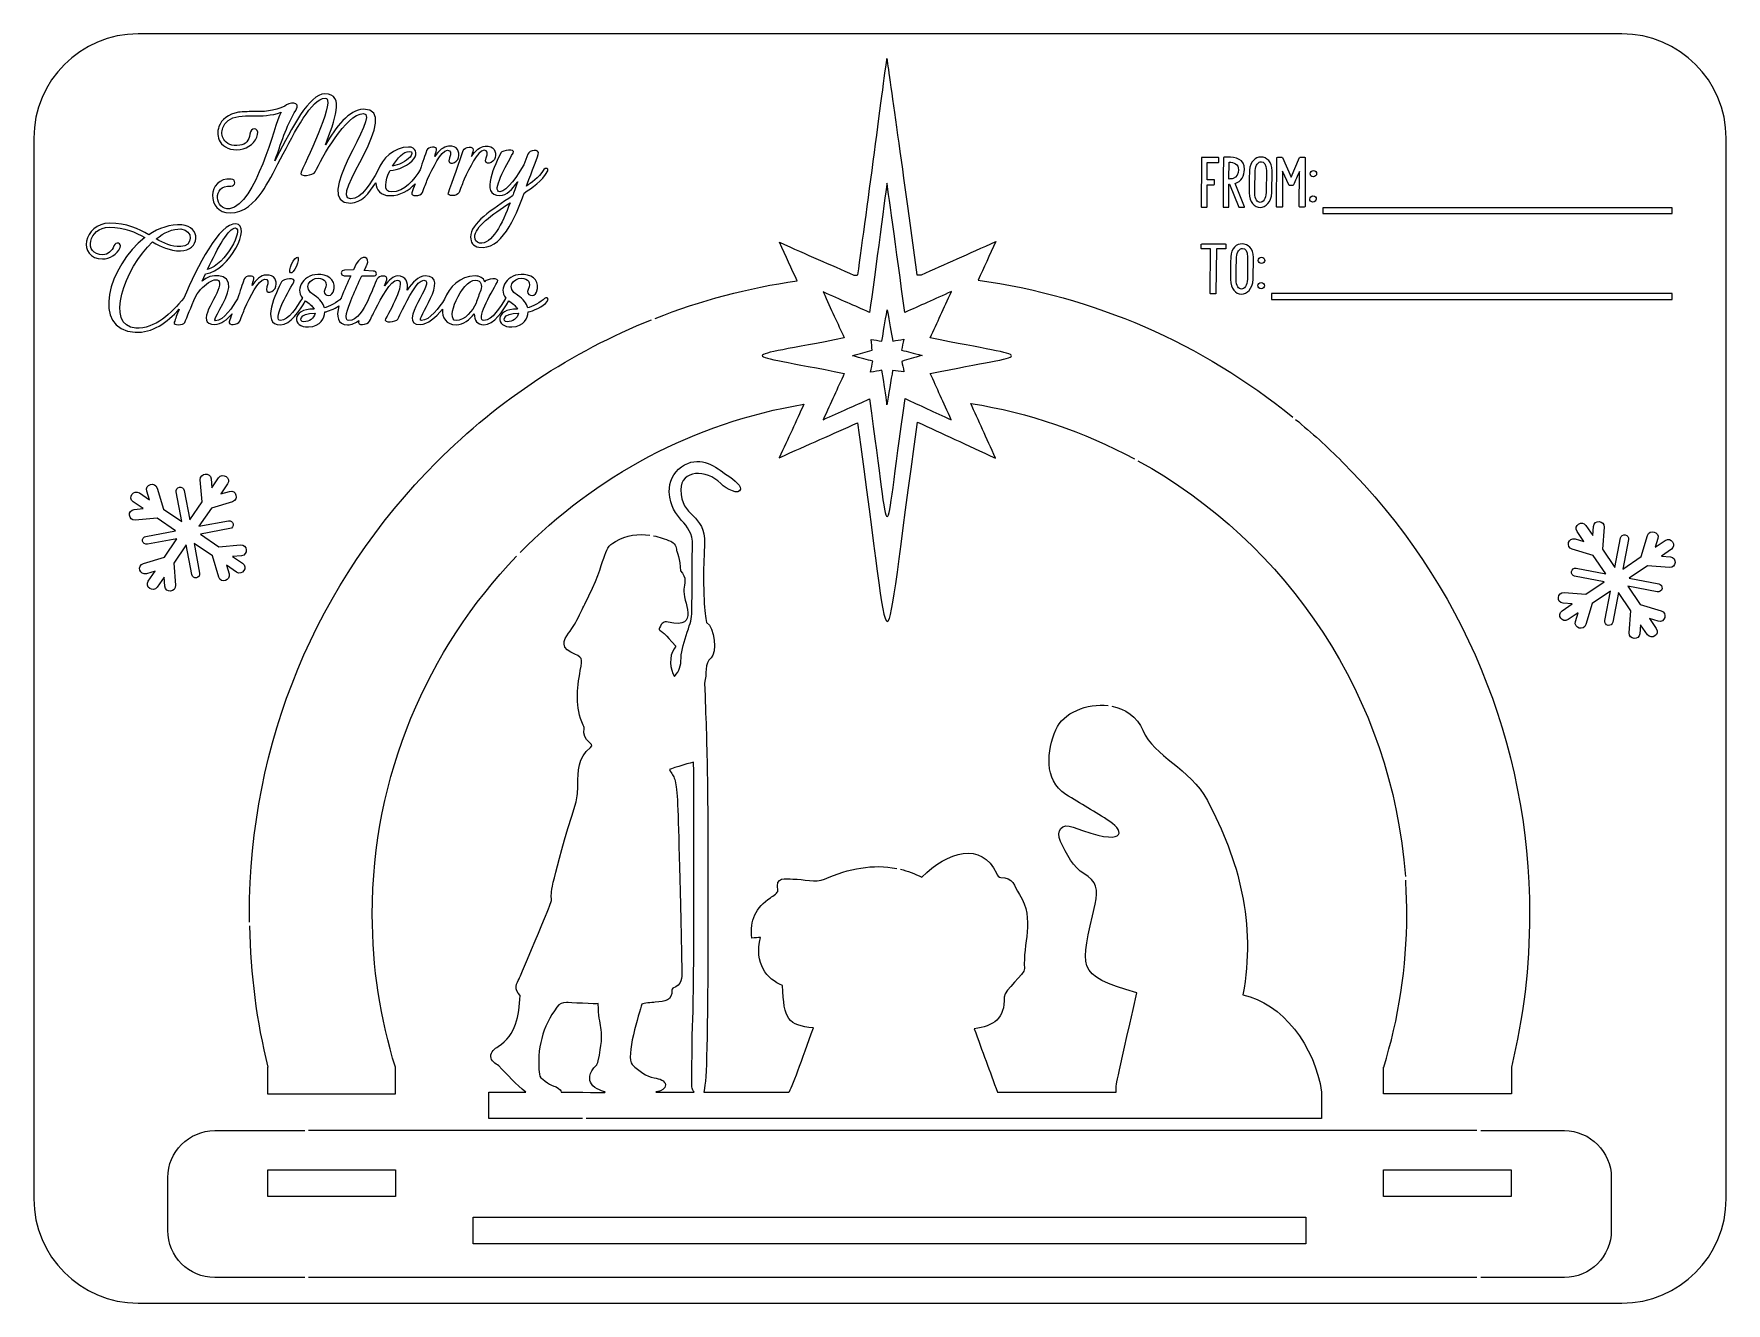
# Model space of a CAD drawing. Header units: inches. Extents: x 0 to 203, y 0 to 152.
import ezdxf

# ---------------------------------------------------------------- set-up
doc = ezdxf.new("R2010")
doc.units = ezdxf.units.IN
doc.header["$MEASUREMENT"] = 0
doc.layers.add('_U+0421_U+043B_U+043E_U+0439 1', color=7, linetype='Continuous')

msp = doc.modelspace()

# ---------------------------------------------------------------- linework, layer by layer
at = {"layer": '_U+0421_U+043B_U+043E_U+0439 1', "color": 7, "lineweight": 5, "true_color": 0xffffff}
for points in [[(196.71, 131.53), (154.79, 131.53), (154.79, 130.82), (196.71, 130.82), (196.71, 131.53)], [(196.71, 121.21), (148.59, 121.21), (148.59, 120.5), (196.71, 120.5), (196.71, 121.21)]]:
    msp.add_lwpolyline(points, dxfattribs=at)
at = {"layer": '_U+0421_U+043B_U+043E_U+0439 1', "color": 1, "lineweight": 5, "true_color": 0xff0000}
for points in [[(173.28, 20.71), (32.97, 20.71)], [(43.42, 12.82), (28.09, 12.82), (28.09, 15.99), (43.42, 15.99), (43.42, 12.82)], [(177.4, 12.82), (162.06, 12.82), (162.06, 15.99), (177.4, 15.99), (177.4, 12.82)], [(152.75, 7.14), (52.75, 7.14), (52.75, 10.31), (152.75, 10.31), (152.75, 7.14)], [(173.28, 3.08), (32.97, 3.08)]]:
    msp.add_lwpolyline(points, dxfattribs=at)
for points, knots in [([(203.2, 139.88), (203.2, 139.88), (203.2, 12.52), (203.2, 12.52), (203.2, 5.61), (197.59, 0), (190.68, 0), (190.68, 0), (12.52, 0), (12.52, 0), (5.61, 0), (0, 5.61), (0, 12.52), (0, 12.52), (0, 139.88), (0, 139.88), (0, 146.79), (5.61, 152.4), (12.52, 152.4), (12.52, 152.4), (190.68, 152.4), (190.68, 152.4), (197.59, 152.4), (203.2, 146.79), (203.2, 139.88)], [0, 0, 0, 0, 1, 1, 1, 2, 2, 2, 3, 3, 3, 4, 4, 4, 5, 5, 5, 6, 6, 6, 7, 7, 7, 8, 8, 8, 8]), ([(74.6, 118.24), (80.06, 120.39), (85.77, 121.91), (91.64, 122.75), (90.99, 124.18), (90.3, 125.69), (89.52, 127.38), (92.9, 125.88), (95.58, 124.7), (98.46, 123.43), (98.62, 123.44), (98.79, 123.44), (98.95, 123.45), (99.96, 130.82), (102.43, 149.45), (102.43, 149.45), (102.43, 149.45), (104.32, 136.06), (106.02, 123.47), (106.2, 123.47), (106.39, 123.46), (106.57, 123.45), (109.44, 124.73), (112.19, 125.97), (115.51, 127.47), (114.76, 125.82), (114.05, 124.3), (113.38, 122.82), (127.26, 120.91), (140.25, 115.27), (151.17, 106.38)], [0, 0, 0, 0, 1, 1, 1, 2, 2, 2, 3, 3, 3, 4, 4, 4, 5, 5, 5, 6, 6, 6, 7, 7, 7, 8, 8, 8, 9, 9, 9, 10, 10, 10, 10]), ([(25.89, 45.75), (25.89, 46.06), (25.89, 46.37), (25.89, 46.68), (25.89, 67.21), (33.88, 86.51), (48.4, 101.03), (55.88, 108.51), (64.62, 114.25), (74.15, 118.07)], [0, 0, 0, 0, 1, 1, 1, 2, 2, 2, 3, 3, 3, 3]), ([(58.39, 90.11), (67.39, 99.3), (79.22, 105.72), (92.46, 107.93), (91.53, 105.91), (90.58, 103.84), (89.5, 101.5), (93.02, 103.07), (95.89, 104.35), (98.89, 105.69), (103.36, 74.12), (101.55, 73.66), (106.11, 105.78), (109.16, 104.37), (111.92, 103.09), (115.48, 101.45), (114.36, 103.92), (113.41, 106), (112.5, 108.02), (119.5, 106.92), (126.12, 104.63), (132.14, 101.38)], [0, 0, 0, 0, 1, 1, 1, 2, 2, 2, 3, 3, 3, 4, 4, 4, 5, 5, 5, 6, 6, 6, 7, 7, 7, 7]), ([(151.51, 106.1), (153.44, 104.51), (155.3, 102.82), (157.09, 101.03), (171.61, 86.51), (179.6, 67.21), (179.6, 46.68), (179.6, 40.42), (178.86, 34.26), (177.41, 28.33), (177.41, 28.33), (177.41, 28.33), (177.41, 28.33), (177.41, 28.33), (177.41, 25.15), (177.41, 25.15), (177.41, 25.15), (162.07, 25.15), (162.07, 25.15), (162.07, 25.15), (162.07, 28.33), (162.07, 28.33), (162.07, 28.33), (162.08, 28.33), (162.08, 28.33), (163.88, 34.13), (164.85, 40.3), (164.85, 46.68), (164.85, 48.06), (164.8, 49.43), (164.72, 50.79)], [0, 0, 0, 0, 1, 1, 1, 2, 2, 2, 3, 3, 3, 4, 4, 4, 5, 5, 5, 6, 6, 6, 7, 7, 7, 8, 8, 8, 9, 9, 9, 10, 10, 10, 10]), ([(74.42, 92.13), (75.1, 92), (75.79, 91.77), (76.48, 91.47), (76.85, 91.31), (77.23, 90.78), (77.17, 90.35), (77.17, 90.35), (77.6, 89.29), (77.65, 87.92), (78.45, 87.17), (78.14, 86.31), (78.05, 85.74), (77.84, 84.39), (80.13, 80.85), (76.18, 81.75), (75.61, 81.88), (75.43, 81.7), (75.13, 81.08), (75.03, 80.88), (75.03, 80.88), (75.37, 80.65), (75.73, 80.39), (75.62, 80.5), (77.1, 78.89), (77.1, 78.89), (76.88, 78.58), (76.88, 78.58), (76.25, 77.71), (76.38, 76.04), (76.92, 75.25), (77.56, 75.97), (77.68, 76.46), (77.72, 77.46), (77.75, 78.44), (78.09, 79.47), (78.45, 80.56), (79.27, 83.03), (78.91, 81.46), (79.09, 90.92), (79.15, 94.05), (76.48, 93.78), (76.3, 97.43), (76.24, 98.61), (76.78, 99.72), (77.75, 100.4), (79.82, 101.87), (81.62, 100.58), (82.94, 99.63), (83.67, 99.12), (84.92, 98.3), (84.84, 97.75), (84.72, 96.96), (83.19, 97.69), (82.48, 98.41), (80.76, 100.16), (77.7, 100.08), (77.68, 97.67), (77.65, 94.29), (80.7, 94.81), (80.53, 91.16), (80.22, 84.73), (80.62, 82.96), (80.75, 81.72), (81.82, 81.2), (82.01, 78.03), (81.33, 77.48), (80.45, 76.76), (80.85, 75.6), (80.54, 74.43), (80.83, 66.05), (80.97, 64.31), (80.93, 43.49), (80.9, 29.78), (80.73, 26.28), (80.43, 25.33), (80.43, 25.33), (90.66, 25.33), (90.66, 25.33), (91, 25.67), (92.23, 29.3), (93.6, 33.05), (90.52, 33.38), (90.08, 34), (89.88, 38.15), (88.03, 38.88), (86.46, 40.78), (87.25, 43.9), (86.91, 43.88), (86.6, 43.86), (86.23, 43.83), (85.94, 45.97), (86.72, 47.52), (88.44, 48.68), (88.78, 48.91), (89.38, 49.31), (89.34, 49.53), (88.96, 51.34), (90.27, 50.9), (91.15, 50.92), (92.42, 50.94), (93.88, 50.44), (94.93, 50.9), (97.87, 52.2), (100.76, 52.76), (103.61, 52.19)], [0, 0, 0, 0, 1, 1, 1, 2, 2, 2, 3, 3, 3, 4, 4, 4, 5, 5, 5, 6, 6, 6, 7, 7, 7, 8, 8, 8, 9, 9, 9, 10, 10, 10, 11, 11, 11, 12, 12, 12, 13, 13, 13, 14, 14, 14, 15, 15, 15, 16, 16, 16, 17, 17, 17, 18, 18, 18, 19, 19, 19, 20, 20, 20, 21, 21, 21, 22, 22, 22, 23, 23, 23, 24, 24, 24, 25, 25, 25, 26, 26, 26, 27, 27, 27, 28, 28, 28, 29, 29, 29, 30, 30, 30, 31, 31, 31, 32, 32, 32, 33, 33, 33, 34, 34, 34, 35, 35, 35, 35]), ([(65.86, 22.16), (65.86, 22.16), (54.63, 22.16), (54.63, 22.16), (54.63, 22.16), (54.63, 25.33), (54.63, 25.33), (54.63, 25.33), (59.07, 25.33), (59.07, 25.33), (57.93, 26.22), (56.8, 27.47), (55.84, 28.51), (55.39, 28.75), (54.9, 29.09), (54.87, 29.62), (54.84, 30.17), (55.35, 30.56), (55.74, 30.81), (57.97, 32.23), (58.22, 34.49), (58.4, 36.92), (57.57, 37.66), (58, 38.46), (58.26, 38.95), (58.45, 39.3), (58.28, 38.94), (59.76, 42.45), (64.86, 54.54), (59.21, 41.15), (65.1, 60.18), (65.29, 60.79), (65.3, 61.52), (65.31, 62.29), (65.32, 63.8), (65.34, 65.52), (66.83, 66.71), (67.51, 67.26), (65.76, 67.3), (66.08, 69.04), (66.08, 69.04), (66.09, 69.14), (65.97, 69.4), (64.97, 71.56), (65.23, 73.73), (65.61, 75.96), (65.88, 77.52), (65.96, 77.48), (64.48, 78.16), (62.96, 78.87), (63.93, 80.07), (64.38, 80.7), (64.99, 81.56), (65.15, 81.84), (65.73, 83.05), (65.86, 83.34), (66, 83.63), (66.15, 83.91), (69.08, 89.67), (68.07, 90.44), (69.84, 91.45), (71.18, 92.22), (72.57, 92.41), (73.97, 92.21)], [0, 0, 0, 0, 1, 1, 1, 2, 2, 2, 3, 3, 3, 4, 4, 4, 5, 5, 5, 6, 6, 6, 7, 7, 7, 8, 8, 8, 9, 9, 9, 10, 10, 10, 11, 11, 11, 12, 12, 12, 13, 13, 13, 14, 14, 14, 15, 15, 15, 16, 16, 16, 17, 17, 17, 18, 18, 18, 19, 19, 19, 20, 20, 20, 21, 21, 21, 21]), ([(25.9, 45.3), (26, 39.51), (26.74, 33.83), (28.09, 28.33), (28.09, 28.33), (28.07, 28.33), (28.07, 28.33), (28.07, 28.33), (28.07, 25.15), (28.07, 25.15), (28.07, 25.15), (43.41, 25.15), (43.41, 25.15), (43.41, 25.15), (43.41, 28.33), (43.41, 28.33), (43.41, 28.33), (43.41, 28.33), (43.41, 28.33), (41.61, 34.13), (40.64, 40.3), (40.64, 46.68), (40.64, 63.35), (47.24, 78.51), (57.96, 89.67)], [0, 0, 0, 0, 1, 1, 1, 2, 2, 2, 3, 3, 3, 4, 4, 4, 5, 5, 5, 6, 6, 6, 7, 7, 7, 8, 8, 8, 8]), ([(129.45, 71.67), (131.03, 71.36), (132.45, 70.45), (133.17, 68.78), (134.53, 65.55), (138.8, 64.31), (140.91, 60.35), (144.72, 53.2), (146.74, 45.6), (145.18, 37.01), (149.81, 36.07), (153.87, 30.87), (154.61, 25.33), (154.61, 25.33), (154.63, 25.33), (154.63, 25.33), (154.63, 25.33), (154.63, 22.16), (154.63, 22.16), (154.63, 22.16), (139.68, 22.16), (139.68, 22.16), (139.68, 22.16), (139.24, 22.16), (139.24, 22.16), (139.24, 22.16), (66.3, 22.16), (66.3, 22.16)], [0, 0, 0, 0, 1, 1, 1, 2, 2, 2, 3, 3, 3, 4, 4, 4, 5, 5, 5, 6, 6, 6, 7, 7, 7, 8, 8, 8, 9, 9, 9, 9]), ([(104.05, 52.09), (104.92, 51.89), (105.78, 51.57), (106.63, 51.14), (109.67, 54.25), (113.85, 55.48), (115.57, 51.61), (115.67, 51.4), (115.92, 51.09), (116.1, 51.1), (117.59, 51.13), (117.68, 50.12), (118.35, 49.05), (120.26, 46.04), (118.68, 43.11), (118.96, 40.2), (119.02, 39.41), (116.5, 37.66), (116.52, 36.75), (116.59, 34.2), (115.24, 33.22), (112.91, 32.95), (113.88, 30.3), (114.8, 27.78), (115.7, 25.33), (115.7, 25.33), (129.95, 25.33), (129.95, 25.33), (129.95, 26.44), (129.83, 25.83), (132.45, 37.25), (124.87, 39.48), (125.72, 40.11), (127.42, 47.9), (127.8, 49.66), (127.68, 50.67), (126.07, 51.59), (124.89, 52.26), (123.95, 53.94), (123.28, 55.42), (122.66, 56.8), (123.45, 57.68), (124.81, 57.15), (131.21, 54.68), (131.04, 56.63), (129.19, 57.83), (127.46, 58.97), (125.66, 59.95), (123.92, 61.08), (121.19, 62.86), (121.68, 66.35), (122.72, 68.85), (123.57, 70.88), (126.43, 72.06), (129.01, 71.74)], [0, 0, 0, 0, 1, 1, 1, 2, 2, 2, 3, 3, 3, 4, 4, 4, 5, 5, 5, 6, 6, 6, 7, 7, 7, 8, 8, 8, 9, 9, 9, 10, 10, 10, 11, 11, 11, 12, 12, 12, 13, 13, 13, 14, 14, 14, 15, 15, 15, 16, 16, 16, 17, 17, 17, 18, 18, 18, 18]), ([(73, 35.89), (73.22, 36.02), (74.2, 36.09), (74.62, 36.13), (75.77, 36.23), (76.67, 36.32), (76.62, 37.59), (76.62, 37.64), (76.68, 37.76), (76.72, 37.82), (77.85, 38.16), (77.83, 39.13), (77.82, 39.77), (77.22, 64.32), (77.47, 62.07), (76.31, 64.06), (76.79, 64.3), (79.21, 64.96), (79.21, 64.96), (79.29, 64.76), (79.31, 34.14), (79.08, 33.33), (78.99, 25.28), (78.88, 25.9), (79.3, 25.33), (73.65, 25.33), (74.61, 25.3), (75.02, 25.42), (75.23, 25.49), (75.86, 25.69), (75.83, 26.21), (75.8, 26.75), (75.13, 26.93), (74.5, 27.05), (73.5, 27.24), (72.72, 27.83), (71.86, 28.65), (70.97, 29.5), (72.71, 34.91), (73, 35.89)], [0, 0, 0, 0, 1, 1, 1, 2, 2, 2, 3, 3, 3, 4, 4, 4, 5, 5, 5, 6, 6, 6, 7, 7, 7, 8, 8, 8, 9, 9, 9, 10, 10, 10, 11, 11, 11, 12, 12, 12, 13, 13, 13, 13]), ([(62.73, 25.97), (62.28, 26.12), (62.26, 26.02), (61.4, 26.67), (60.93, 27.03), (60.74, 27.07), (60.7, 27.5), (60.36, 30.52), (61.08, 33.23), (62.81, 35.55), (63.13, 35.97), (63.46, 36.12), (63.96, 36.09), (64.03, 36.08), (67.73, 35.9), (67.74, 35.96), (67.77, 35.89), (67.78, 35.61), (67.79, 35.42), (67.88, 32.83), (68.62, 33.14), (67.76, 29.08), (67.69, 28.77), (67.61, 28.66), (67.58, 28.63), (66.54, 27.56), (66.65, 26.79), (66.94, 26.33), (67.79, 24.96), (71.76, 25.33), (63.31, 25.33), (63.28, 25.57), (63.2, 25.66), (62.73, 25.97)], [0, 0, 0, 0, 1, 1, 1, 2, 2, 2, 3, 3, 3, 4, 4, 4, 5, 5, 5, 6, 6, 6, 7, 7, 7, 8, 8, 8, 9, 9, 9, 10, 10, 10, 11, 11, 11, 11]), ([(32.52, 3.08), (32.52, 3.08), (21.72, 3.08), (21.72, 3.08), (18.61, 3.08), (16.08, 5.61), (16.08, 8.72), (16.08, 8.72), (16.08, 15.07), (16.08, 15.07), (16.08, 18.19), (18.61, 20.71), (21.72, 20.71), (21.72, 20.71), (32.52, 20.71), (32.52, 20.71)], [0, 0, 0, 0, 1, 1, 1, 2, 2, 2, 3, 3, 3, 4, 4, 4, 5, 5, 5, 5]), ([(173.73, 20.71), (173.73, 20.71), (183.77, 20.71), (183.77, 20.71), (186.88, 20.71), (189.41, 18.19), (189.41, 15.07), (189.41, 15.07), (189.41, 8.72), (189.41, 8.72), (189.41, 5.61), (186.88, 3.08), (183.77, 3.08), (183.77, 3.08), (173.73, 3.08), (173.73, 3.08)], [0, 0, 0, 0, 1, 1, 1, 2, 2, 2, 3, 3, 3, 4, 4, 4, 5, 5, 5, 5])]:
    msp.add_open_spline(points, degree=3, knots=knots, dxfattribs=at)
at = {"layer": '_U+0421_U+043B_U+043E_U+0439 1', "color": 7, "lineweight": 5, "true_color": 0xffffff}
for points, knots in [([(23.7, 134.97), (24.32, 134.92), (24.23, 134.1), (23.64, 134.13), (21.34, 134.29), (21.78, 131.13), (23.49, 131.41), (26.7, 131.91), (28.85, 141.42), (29.68, 142.99), (28.52, 142.55), (27.35, 142.55), (26.27, 142.55), (25.69, 142.55), (25.13, 142.57), (24.63, 142.49), (23.56, 142.33), (22.93, 141.76), (22.69, 141.12), (22.6, 140.89), (22.57, 140.64), (22.58, 140.39), (22.62, 140.16), (22.68, 139.92), (22.8, 139.72), (23.11, 139.21), (23.76, 138.88), (24.73, 139.02), (25.47, 139.12), (25.86, 139.63), (25.92, 140.34), (26.03, 141.29), (27.04, 141.15), (26.87, 140.33), (26.67, 139.37), (25.78, 138.67), (24.77, 138.51), (23.59, 138.36), (22.79, 138.79), (22.38, 139.44), (22.21, 139.71), (22.12, 140.02), (22.09, 140.33), (22.07, 140.64), (22.12, 140.97), (22.23, 141.28), (22.52, 142.08), (23.3, 142.8), (24.59, 142.99), (25.12, 143.06), (25.69, 143.06), (26.3, 143.06), (27.51, 143.06), (28.85, 143.06), (30.13, 143.73), (30.54, 144.17), (32.19, 144.41), (31.44, 143.2), (30.44, 141.6), (29.9, 139.91), (28.94, 137.14), (28.94, 137.14), (29.17, 137.59), (29.17, 137.59), (30.99, 141.09), (33.04, 145.19), (34.95, 145.19), (37.44, 145.19), (36.07, 141.96), (35.03, 139.09), (36.22, 141.17), (37.9, 143.34), (39.55, 143.34), (44.55, 143.34), (35.32, 132.59), (38.03, 132.59), (39.39, 132.59), (40.5, 134.51), (41.3, 135.98), (41.84, 137.41), (43.21, 138.81), (44.99, 138.81), (45.93, 138.81), (46.07, 138.01), (45.64, 137.41), (45.16, 136.69), (43.64, 135.95), (42.78, 136.01), (42.14, 134.74), (41.94, 133.42), (42.94, 133.42), (44.53, 133.42), (45.67, 134.86), (46.37, 136.08), (46.69, 137), (46.99, 137.88), (47.16, 138.39), (47.33, 138.9), (48.45, 138.96), (48.34, 138.46), (48.3, 138.17), (48.2, 137.92), (48.14, 137.67), (48.62, 138.36), (49.18, 138.88), (49.8, 138.91), (50.89, 138.99), (51.12, 138.23), (51, 137.56), (50.86, 136.85), (49.55, 136.44), (49.91, 137.5), (50.11, 138.06), (50.11, 138.45), (49.66, 138.42), (48.87, 138.36), (47.89, 136.26), (47.27, 134.94), (47.08, 134.44), (46.91, 134.01), (46.65, 133.37), (46.45, 132.87), (45.19, 132.84), (45.38, 133.32), (45.48, 133.61), (45.62, 133.98), (45.77, 134.39), (45.03, 133.58), (44.04, 132.98), (42.75, 132.98), (41.63, 132.98), (41.11, 133.65), (41.05, 134.53), (40.27, 133.26), (39.32, 132.09), (38.04, 132.09), (33.12, 132.09), (41.8, 142.83), (39.58, 142.83), (37.45, 142.83), (34.55, 137.41), (33.78, 135.82), (33.6, 135.42), (31.78, 135.14), (32.08, 135.78), (33.16, 138.12), (36.29, 144.74), (34.97, 144.69), (33.38, 144.62), (31.36, 140.73), (29.61, 137.38), (28.8, 135.81), (28.05, 134.36), (27.4, 133.42), (26.5, 132.13), (25.24, 130.9), (23.58, 130.9), (20.66, 130.9), (20.78, 135.2), (23.7, 134.97)], [0, 0, 0, 0, 1, 1, 1, 2, 2, 2, 3, 3, 3, 4, 4, 4, 5, 5, 5, 6, 6, 6, 7, 7, 7, 8, 8, 8, 9, 9, 9, 10, 10, 10, 11, 11, 11, 12, 12, 12, 13, 13, 13, 14, 14, 14, 15, 15, 15, 16, 16, 16, 17, 17, 17, 18, 18, 18, 19, 19, 19, 20, 20, 20, 21, 21, 21, 22, 22, 22, 23, 23, 23, 24, 24, 24, 25, 25, 25, 26, 26, 26, 27, 27, 27, 28, 28, 28, 29, 29, 29, 30, 30, 30, 31, 31, 31, 32, 32, 32, 33, 33, 33, 34, 34, 34, 35, 35, 35, 36, 36, 36, 37, 37, 37, 38, 38, 38, 39, 39, 39, 40, 40, 40, 41, 41, 41, 42, 42, 42, 43, 43, 43, 44, 44, 44, 45, 45, 45, 46, 46, 46, 47, 47, 47, 48, 48, 48, 49, 49, 49, 50, 50, 50, 51, 51, 51, 52, 52, 52, 53, 53, 53, 53]), ([(43.06, 136.52), (43.73, 136.62), (44.75, 137.08), (45.17, 137.61), (45.38, 137.84), (45.59, 138.29), (45.05, 138.29), (44.43, 138.29), (43.64, 137.49), (43.06, 136.52)], [0, 0, 0, 0, 1, 1, 1, 2, 2, 2, 3, 3, 3, 3]), ([(51.05, 133.37), (51.31, 134.01), (51.48, 134.44), (51.67, 134.94), (52.29, 136.26), (53.27, 138.36), (54.06, 138.42), (54.51, 138.45), (54.51, 138.06), (54.31, 137.5), (53.95, 136.44), (55.26, 136.85), (55.4, 137.56), (55.52, 138.23), (55.29, 138.99), (54.2, 138.91), (53.58, 138.88), (53.02, 138.36), (52.54, 137.67), (52.6, 137.92), (52.69, 138.17), (52.74, 138.46), (52.85, 138.96), (51.73, 138.9), (51.56, 138.39), (51.2, 137.3), (50.24, 134.53), (49.77, 133.32), (49.59, 132.84), (50.84, 132.87), (51.05, 133.37)], [0, 0, 0, 0, 1, 1, 1, 2, 2, 2, 3, 3, 3, 4, 4, 4, 5, 5, 5, 6, 6, 6, 7, 7, 7, 8, 8, 8, 9, 9, 9, 10, 10, 10, 10]), ([(61.72, 135.96), (61, 134.64), (59.81, 133.94), (58.88, 133.29), (57.8, 130.23), (56.08, 126.35), (53.45, 126.78), (52.72, 126.89), (52.44, 127.4), (52.44, 127.99), (52.43, 129.67), (55.01, 131.3), (57.49, 132.96), (57.62, 133.32), (57.83, 133.94), (58.1, 134.64), (57.4, 133.73), (56.79, 132.98), (55.96, 132.98), (53.49, 132.98), (55.46, 136.85), (56.08, 138.12), (56.23, 138.43), (57.91, 138.7), (57.54, 138.08), (56.67, 136.57), (54.93, 133.45), (55.96, 133.45), (56.83, 133.45), (58.15, 135.56), (58.84, 136.68), (58.84, 136.68), (59.31, 137.97), (59.31, 137.97), (59.47, 138.43), (60.82, 138.67), (60.55, 137.9), (60.4, 137.44), (59.39, 134.8), (59.16, 134.11), (59.65, 134.49), (60.62, 135.08), (61.24, 136.1), (61.41, 136.37), (61.86, 136.23), (61.72, 135.96)], [0, 0, 0, 0, 1, 1, 1, 2, 2, 2, 3, 3, 3, 4, 4, 4, 5, 5, 5, 6, 6, 6, 7, 7, 7, 8, 8, 8, 9, 9, 9, 10, 10, 10, 11, 11, 11, 12, 12, 12, 13, 13, 13, 14, 14, 14, 15, 15, 15, 15]), ([(140.18, 131.63), (140.18, 131.63), (140.2, 137.21), (140.2, 137.21), (140.2, 137.21), (140.2, 137.51), (140.2, 137.51), (140.2, 137.54), (140.23, 137.55), (140.29, 137.55), (140.29, 137.55), (142.19, 137.55), (142.19, 137.55), (142.23, 137.55), (142.27, 137.54), (142.27, 137.51), (142.27, 137.51), (142.27, 136.98), (142.27, 136.98), (142.27, 136.95), (142.23, 136.94), (142.19, 136.94), (142.19, 136.94), (140.89, 136.94), (140.89, 136.94), (140.89, 136.94), (140.89, 134.89), (140.89, 134.89), (140.89, 134.89), (141.7, 134.89), (141.7, 134.89), (141.76, 134.89), (141.78, 134.87), (141.78, 134.85), (141.78, 134.85), (141.78, 134.33), (141.78, 134.33), (141.78, 134.3), (141.76, 134.28), (141.7, 134.28), (141.7, 134.28), (140.89, 134.28), (140.89, 134.28), (140.89, 133.39), (140.88, 132.52), (140.88, 131.63), (140.88, 131.6), (140.84, 131.59), (140.79, 131.59), (140.79, 131.59), (140.27, 131.59), (140.27, 131.59), (140.21, 131.59), (140.18, 131.6), (140.18, 131.63)], [0, 0, 0, 0, 1, 1, 1, 2, 2, 2, 3, 3, 3, 4, 4, 4, 5, 5, 5, 6, 6, 6, 7, 7, 7, 8, 8, 8, 9, 9, 9, 10, 10, 10, 11, 11, 11, 12, 12, 12, 13, 13, 13, 14, 14, 14, 15, 15, 15, 16, 16, 16, 17, 17, 17, 18, 18, 18, 18]), ([(144.67, 131.61), (144.67, 131.61), (143.55, 134.36), (143.55, 134.36), (143.55, 134.36), (143.5, 134.36), (143.5, 134.36), (143.5, 133.45), (143.5, 132.53), (143.5, 131.63), (143.5, 131.6), (143.46, 131.59), (143.41, 131.59), (143.41, 131.59), (142.89, 131.59), (142.89, 131.59), (142.83, 131.59), (142.8, 131.6), (142.8, 131.63), (142.8, 135.49), (142.82, 136.36), (142.84, 137.54), (142.84, 137.56), (142.88, 137.58), (142.92, 137.58), (143.05, 137.59), (143.17, 137.59), (143.27, 137.59), (144.37, 137.59), (145.36, 137.38), (145.36, 136.11), (145.36, 135.39), (144.96, 134.65), (144.25, 134.44), (144.25, 134.44), (145.38, 131.65), (145.38, 131.65), (145.4, 131.61), (145.37, 131.59), (145.3, 131.59), (145.3, 131.59), (144.75, 131.59), (144.75, 131.59), (144.72, 131.59), (144.68, 131.59), (144.67, 131.61)], [0, 0, 0, 0, 1, 1, 1, 2, 2, 2, 3, 3, 3, 4, 4, 4, 5, 5, 5, 6, 6, 6, 7, 7, 7, 8, 8, 8, 9, 9, 9, 10, 10, 10, 11, 11, 11, 12, 12, 12, 13, 13, 13, 14, 14, 14, 15, 15, 15, 15]), ([(144.02, 135.03), (144.37, 135.16), (144.65, 135.63), (144.65, 136.08), (144.65, 136.8), (144.09, 136.99), (143.52, 136.98), (143.52, 136.98), (143.49, 134.97), (143.49, 134.97), (143.66, 134.97), (143.84, 134.98), (144.02, 135.03)], [0, 0, 0, 0, 1, 1, 1, 2, 2, 2, 3, 3, 3, 4, 4, 4, 4]), ([(148.65, 133.34), (148.59, 132.16), (147.91, 131.57), (147.24, 131.57), (146.57, 131.57), (145.92, 132.18), (145.93, 133.31), (145.93, 133.31), (145.93, 134.1), (145.93, 134.1), (145.93, 134.75), (145.94, 135.46), (145.96, 136.02), (146.02, 137.08), (146.69, 137.6), (147.34, 137.6), (148.02, 137.6), (148.7, 137.04), (148.68, 135.96), (148.68, 135.96), (148.65, 133.34), (148.65, 133.34)], [0, 0, 0, 0, 1, 1, 1, 2, 2, 2, 3, 3, 3, 4, 4, 4, 5, 5, 5, 6, 6, 6, 7, 7, 7, 7]), ([(147.99, 135.99), (148, 136.72), (147.7, 137.05), (147.39, 137.05), (147.04, 137.05), (146.69, 136.66), (146.66, 135.99), (146.63, 135.19), (146.61, 134.09), (146.61, 133.31), (146.61, 132.53), (146.92, 132.16), (147.24, 132.16), (147.59, 132.16), (147.94, 132.57), (147.96, 133.34), (147.96, 133.34), (147.99, 135.99), (147.99, 135.99)], [0, 0, 0, 0, 1, 1, 1, 2, 2, 2, 3, 3, 3, 4, 4, 4, 5, 5, 5, 6, 6, 6, 6]), ([(149.31, 131.58), (149.31, 131.58), (149.83, 131.58), (149.83, 131.58), (149.86, 131.58), (149.91, 131.59), (149.91, 131.62), (149.91, 131.62), (149.93, 135.9), (149.93, 135.9), (149.93, 135.9), (150.71, 134.21), (150.71, 134.21), (150.71, 134.2), (150.75, 134.19), (150.78, 134.19), (150.78, 134.19), (151.15, 134.19), (151.15, 134.19), (151.18, 134.19), (151.22, 134.19), (151.23, 134.21), (151.48, 134.79), (151.71, 135.32), (151.97, 135.89), (151.97, 135.89), (151.95, 131.66), (151.95, 131.66), (151.95, 131.63), (151.99, 131.61), (152.03, 131.61), (152.03, 131.61), (152.55, 131.61), (152.55, 131.61), (152.6, 131.61), (152.64, 131.63), (152.64, 131.66), (152.64, 131.66), (152.67, 137.54), (152.67, 137.54), (152.67, 137.56), (152.63, 137.58), (152.58, 137.58), (152.58, 137.58), (152.05, 137.58), (152.05, 137.58), (152.03, 137.58), (151.99, 137.57), (151.98, 137.55), (151.98, 137.55), (150.98, 135.2), (150.98, 135.2), (150.98, 135.2), (149.92, 137.55), (149.92, 137.55), (149.92, 137.57), (149.87, 137.58), (149.85, 137.58), (149.85, 137.58), (149.35, 137.58), (149.35, 137.58), (149.31, 137.58), (149.26, 137.56), (149.26, 137.54), (149.26, 137.54), (149.22, 131.62), (149.22, 131.62), (149.22, 131.59), (149.25, 131.58), (149.31, 131.58)], [0, 0, 0, 0, 1, 1, 1, 2, 2, 2, 3, 3, 3, 4, 4, 4, 5, 5, 5, 6, 6, 6, 7, 7, 7, 8, 8, 8, 9, 9, 9, 10, 10, 10, 11, 11, 11, 12, 12, 12, 13, 13, 13, 14, 14, 14, 15, 15, 15, 16, 16, 16, 17, 17, 17, 18, 18, 18, 19, 19, 19, 20, 20, 20, 21, 21, 21, 22, 22, 22, 23, 23, 23, 23]), ([(107.64, 111.62), (108.44, 109.85), (109.19, 108.19), (110.16, 106.05), (108.05, 107.02), (106.42, 107.78), (104.61, 108.61), (101.91, 89.58), (102.98, 89.85), (100.34, 108.56), (98.55, 107.76), (96.85, 107.01), (94.77, 106.07), (95.72, 108.14), (96.5, 109.84), (97.31, 111.62), (84.15, 114.31), (84.21, 113.22), (97.31, 115.9), (96.51, 117.65), (95.75, 119.29), (94.78, 121.41), (96.89, 120.48), (98.54, 119.75), (100.35, 118.95), (100.94, 123.22), (102.43, 134.49), (102.43, 134.49), (102.43, 134.49), (103.57, 126.44), (104.58, 118.94), (106.39, 119.76), (108.1, 120.52), (110.18, 121.46), (109.26, 119.45), (108.48, 117.75), (107.62, 115.9), (120.79, 113.2), (120.51, 114.26), (107.64, 111.62)], [0, 0, 0, 0, 1, 1, 1, 2, 2, 2, 3, 3, 3, 4, 4, 4, 5, 5, 5, 6, 6, 6, 7, 7, 7, 8, 8, 8, 9, 9, 9, 10, 10, 10, 11, 11, 11, 12, 12, 12, 13, 13, 13, 13]), ([(153.64, 135.24), (153.83, 135.24), (154.03, 135.42), (154.03, 135.61), (154.03, 135.76), (153.87, 135.99), (153.64, 135.99), (153.41, 135.99), (153.25, 135.83), (153.25, 135.61), (153.25, 135.42), (153.38, 135.24), (153.64, 135.24)], [0, 0, 0, 0, 1, 1, 1, 2, 2, 2, 3, 3, 3, 4, 4, 4, 4]), ([(57.18, 132.13), (55.01, 130.67), (52.94, 129.24), (52.94, 128.01), (52.94, 127.65), (53.1, 127.34), (53.53, 127.28), (54.98, 127.05), (56.25, 129.62), (57.18, 132.13)], [0, 0, 0, 0, 1, 1, 1, 2, 2, 2, 3, 3, 3, 3]), ([(153.59, 132.19), (153.81, 132.19), (153.98, 132.36), (153.98, 132.56), (153.98, 132.75), (153.83, 132.94), (153.59, 132.94), (153.38, 132.94), (153.2, 132.77), (153.2, 132.56), (153.2, 132.4), (153.36, 132.19), (153.59, 132.19)], [0, 0, 0, 0, 1, 1, 1, 2, 2, 2, 3, 3, 3, 4, 4, 4, 4]), ([(27.98, 122.02), (28.18, 122.58), (28.18, 122.97), (27.73, 122.94), (26.94, 122.88), (25.96, 120.78), (25.34, 119.46), (25.15, 118.96), (24.98, 118.53), (24.72, 117.89), (24.52, 117.39), (23.26, 117.36), (23.44, 117.84), (23.54, 118.1), (23.66, 118.43), (23.8, 118.8), (23.2, 118.1), (22.48, 117.5), (21.75, 117.5), (19.16, 117.5), (22.12, 120.8), (22.29, 122.21), (22.46, 123.75), (20.21, 122.35), (19.44, 120.9), (18.86, 119.55), (18.38, 118.36), (18.11, 117.74), (17.97, 117.44), (16.69, 117.32), (16.86, 117.77), (16.99, 118.15), (17.19, 118.69), (17.45, 119.33), (16.01, 117.78), (14.21, 116.44), (12.15, 116.57), (6.79, 116.9), (8.95, 124.59), (13.34, 127.94), (12.2, 128.58), (10.91, 129.17), (9.06, 129.17), (6.54, 129.17), (5.89, 125.88), (8.28, 125.88), (8.89, 125.88), (9.4, 126.34), (9.62, 126.93), (9.82, 127.49), (10.59, 127.31), (10.36, 126.73), (10.02, 125.92), (9.09, 125.38), (8.25, 125.38), (5.16, 125.38), (5.95, 129.67), (9.1, 129.67), (11.17, 129.67), (12.55, 128.97), (13.81, 128.27), (15.01, 129.08), (16.36, 129.54), (17.76, 129.46), (20.12, 129.31), (19.95, 126.34), (17.6, 126.34), (16.28, 126.34), (15.29, 126.84), (14.26, 127.41), (10.83, 124.24), (8.5, 117.29), (12.23, 117.07), (14.56, 116.93), (16.54, 118.9), (18, 120.67), (19.6, 124.41), (22.31, 129.76), (24.25, 129.59), (26.21, 129.42), (23.51, 123.97), (20.62, 123.58), (20.62, 123.58), (20.23, 122.71), (20.23, 122.71), (21.14, 123.7), (23.6, 123.69), (23.4, 121.93), (23.23, 120.33), (21.28, 117.95), (21.81, 117.95), (22.8, 117.95), (23.92, 119.68), (24.44, 120.6), (24.76, 121.52), (25.06, 122.4), (25.23, 122.91), (25.4, 123.42), (26.52, 123.48), (26.41, 122.99), (26.36, 122.69), (26.27, 122.44), (26.21, 122.19), (26.69, 122.88), (27.25, 123.41), (27.87, 123.44), (28.96, 123.51), (29.19, 122.75), (29.07, 122.09), (28.93, 121.37), (27.62, 120.97), (27.98, 122.02)], [0, 0, 0, 0, 1, 1, 1, 2, 2, 2, 3, 3, 3, 4, 4, 4, 5, 5, 5, 6, 6, 6, 7, 7, 7, 8, 8, 8, 9, 9, 9, 10, 10, 10, 11, 11, 11, 12, 12, 12, 13, 13, 13, 14, 14, 14, 15, 15, 15, 16, 16, 16, 17, 17, 17, 18, 18, 18, 19, 19, 19, 20, 20, 20, 21, 21, 21, 22, 22, 22, 23, 23, 23, 24, 24, 24, 25, 25, 25, 26, 26, 26, 27, 27, 27, 28, 28, 28, 29, 29, 29, 30, 30, 30, 31, 31, 31, 32, 32, 32, 33, 33, 33, 34, 34, 34, 35, 35, 35, 36, 36, 36, 37, 37, 37, 37]), ([(14.68, 127.77), (15.6, 127.26), (16.5, 126.85), (17.63, 126.85), (19.14, 126.85), (19.17, 128.86), (17.66, 128.97), (16.67, 129.01), (15.64, 128.55), (14.68, 127.77)], [0, 0, 0, 0, 1, 1, 1, 2, 2, 2, 3, 3, 3, 3]), ([(20.86, 124.12), (23.04, 124.65), (25.21, 129), (24.2, 129.09), (23.43, 129.15), (22.09, 126.76), (20.86, 124.12)], [0, 0, 0, 0, 1, 1, 1, 2, 2, 2, 2]), ([(61.65, 120.27), (61.19, 119.65), (59.89, 119.1), (59.36, 119.01), (59.31, 118.25), (58.9, 117.3), (57.39, 117.21), (55.46, 117.07), (55.24, 119.44), (58.07, 119.35), (57.93, 119.63), (57.64, 119.96), (57.14, 120.25), (57.1, 120.28), (57.06, 120.31), (57.03, 120.34), (56.35, 119.13), (55.23, 117.47), (54.05, 117.47), (53.18, 117.47), (52.88, 118.02), (52.88, 118.78), (52.36, 118.09), (51.59, 117.47), (50.69, 117.47), (49.51, 117.47), (49.01, 118.3), (49.05, 119.33), (48.29, 118.38), (47.27, 117.49), (46.4, 117.49), (43.38, 117.49), (48.52, 122.82), (46.81, 122.82), (45.99, 122.82), (44.96, 120.58), (44.25, 119.32), (44.04, 118.85), (43.84, 118.43), (43.7, 118.15), (43.55, 117.84), (41.87, 117.58), (42.24, 118.2), (43.11, 119.71), (44.68, 122.83), (43.66, 122.83), (42.83, 122.83), (41.71, 120.63), (41.01, 119.35), (40.81, 118.93), (40.59, 118.47), (40.31, 117.91), (40.08, 117.44), (38.71, 117.25), (39.04, 117.95), (39.05, 117.97), (39.05, 117.98), (39.06, 118), (38.65, 117.68), (38.18, 117.47), (37.66, 117.47), (36.44, 117.47), (36.31, 118.46), (36.62, 119.73), (36.05, 119.36), (35.31, 119.07), (34.94, 119.01), (34.89, 118.25), (34.47, 117.3), (32.97, 117.21), (31.04, 117.07), (30.82, 119.44), (33.65, 119.35), (33.51, 119.63), (33.22, 119.96), (32.72, 120.25), (32.68, 120.28), (32.64, 120.31), (32.6, 120.34), (31.92, 119.13), (30.79, 117.47), (29.63, 117.47), (27.16, 117.47), (29.13, 121.37), (29.75, 122.64), (29.91, 122.96), (31.58, 123.22), (31.21, 122.6), (30.34, 121.09), (28.6, 117.97), (29.63, 117.97), (30.59, 117.97), (31.58, 119.63), (32.21, 120.63), (32.22, 120.64), (32.23, 120.65), (32.24, 120.67), (31.29, 121.83), (32.48, 123.69), (34.44, 123.5), (35.62, 123.39), (36.38, 122.6), (35.93, 121.4), (35.64, 120.66), (34.6, 121), (34.94, 121.71), (35.31, 122.54), (34.96, 123.05), (34.12, 123.05), (33.17, 123.08), (32.19, 121.91), (33.65, 121.01), (34.43, 120.55), (34.72, 120.02), (34.88, 119.51), (35.3, 119.57), (36.57, 120.22), (36.88, 120.63), (36.88, 120.63), (36.89, 120.63), (36.89, 120.63), (36.91, 120.68), (36.93, 120.73), (36.94, 120.78), (37.27, 121.67), (37.64, 122.49), (38.05, 123.36), (38.05, 123.36), (37.27, 123.36), (37.27, 123.36), (36.76, 123.36), (36.79, 124.04), (37.29, 124.04), (37.29, 124.04), (38.37, 124.06), (38.37, 124.06), (38.37, 124.06), (38.39, 124.07), (38.39, 124.07), (38.39, 124.07), (38.71, 124.77), (38.71, 124.77), (39.35, 126.03), (40.47, 125.61), (39.99, 124.63), (39.94, 124.56), (39.9, 124.48), (39.66, 123.98), (39.66, 123.98), (40.75, 123.92), (40.75, 123.92), (41.28, 123.92), (41.25, 123.19), (40.75, 123.36), (40.75, 123.36), (39.37, 123.36), (39.37, 123.36), (38.96, 122.46), (38.61, 121.68), (38.23, 120.78), (37.6, 119.3), (37.19, 117.97), (37.8, 117.97), (38.81, 117.97), (39.62, 119.37), (40.06, 120.26), (40.52, 121.31), (40.98, 122.39), (41.22, 122.97), (41.39, 123.42), (42.58, 123.48), (42.37, 122.88), (42.37, 122.88), (42.12, 122.15), (42.12, 122.15), (42.63, 122.83), (43.17, 123.33), (43.66, 123.33), (44.73, 123.33), (44.96, 122.58), (44.84, 121.63), (45.46, 122.57), (46.2, 123.33), (46.98, 123.33), (50.2, 123.33), (45.66, 117.98), (46.54, 117.98), (47.5, 117.98), (48.68, 119.56), (49.31, 120.56), (49.85, 121.97), (51.18, 123.33), (52.98, 123.33), (53.52, 123.33), (53.97, 123.13), (54.16, 122.6), (54.16, 122.6), (54.2, 122.71), (54.2, 122.71), (54.33, 122.96), (56.01, 123.2), (55.66, 122.61), (54.78, 121.14), (53.02, 117.97), (54.05, 117.97), (55.03, 117.97), (56.01, 119.63), (56.63, 120.63), (56.64, 120.64), (56.65, 120.65), (56.66, 120.66), (55.71, 121.83), (56.9, 123.69), (58.86, 123.5), (60.05, 123.39), (60.81, 122.6), (60.36, 121.4), (60.06, 120.66), (59.02, 121), (59.36, 121.71), (59.73, 122.54), (59.38, 123.05), (58.54, 123.05), (57.59, 123.08), (56.61, 121.91), (58.07, 121.01), (58.85, 120.55), (59.14, 120.02), (59.3, 119.51), (59.72, 119.57), (60.99, 120.22), (61.3, 120.63), (61.46, 120.83), (61.96, 120.7), (61.65, 120.27)], [0, 0, 0, 0, 1, 1, 1, 2, 2, 2, 3, 3, 3, 4, 4, 4, 5, 5, 5, 6, 6, 6, 7, 7, 7, 8, 8, 8, 9, 9, 9, 10, 10, 10, 11, 11, 11, 12, 12, 12, 13, 13, 13, 14, 14, 14, 15, 15, 15, 16, 16, 16, 17, 17, 17, 18, 18, 18, 19, 19, 19, 20, 20, 20, 21, 21, 21, 22, 22, 22, 23, 23, 23, 24, 24, 24, 25, 25, 25, 26, 26, 26, 27, 27, 27, 28, 28, 28, 29, 29, 29, 30, 30, 30, 31, 31, 31, 32, 32, 32, 33, 33, 33, 34, 34, 34, 35, 35, 35, 36, 36, 36, 37, 37, 37, 38, 38, 38, 39, 39, 39, 40, 40, 40, 41, 41, 41, 42, 42, 42, 43, 43, 43, 44, 44, 44, 45, 45, 45, 46, 46, 46, 47, 47, 47, 48, 48, 48, 49, 49, 49, 50, 50, 50, 51, 51, 51, 52, 52, 52, 53, 53, 53, 54, 54, 54, 55, 55, 55, 56, 56, 56, 57, 57, 57, 58, 58, 58, 59, 59, 59, 60, 60, 60, 61, 61, 61, 62, 62, 62, 63, 63, 63, 64, 64, 64, 65, 65, 65, 66, 66, 66, 67, 67, 67, 68, 68, 68, 69, 69, 69, 70, 70, 70, 71, 71, 71, 72, 72, 72, 73, 73, 73, 74, 74, 74, 75, 75, 75, 76, 76, 76, 77, 77, 77, 78, 78, 78, 78]), ([(143.05, 127.17), (143.05, 127.17), (140.27, 127.17), (140.27, 127.17), (140.21, 127.17), (140.18, 127.16), (140.18, 127.13), (140.18, 127.13), (140.18, 126.63), (140.18, 126.63), (140.18, 126.6), (140.21, 126.58), (140.27, 126.58), (140.27, 126.58), (141.29, 126.58), (141.29, 126.58), (141.29, 126.58), (141.26, 121.22), (141.26, 121.22), (141.26, 121.2), (141.3, 121.18), (141.35, 121.18), (141.35, 121.18), (141.85, 121.18), (141.85, 121.18), (141.89, 121.18), (141.93, 121.2), (141.93, 121.22), (141.93, 121.22), (142, 126.58), (142, 126.58), (142, 126.58), (143.05, 126.58), (143.05, 126.58), (143.11, 126.58), (143.14, 126.6), (143.14, 126.63), (143.14, 126.63), (143.14, 127.13), (143.14, 127.13), (143.14, 127.16), (143.11, 127.17), (143.05, 127.17)], [0, 0, 0, 0, 1, 1, 1, 2, 2, 2, 3, 3, 3, 4, 4, 4, 5, 5, 5, 6, 6, 6, 7, 7, 7, 8, 8, 8, 9, 9, 9, 10, 10, 10, 11, 11, 11, 12, 12, 12, 13, 13, 13, 14, 14, 14, 14]), ([(146.43, 125.55), (146.43, 125.55), (146.41, 122.93), (146.41, 122.93), (146.34, 121.75), (145.66, 121.16), (144.99, 121.16), (144.32, 121.16), (143.67, 121.77), (143.68, 122.91), (143.68, 122.91), (143.68, 123.69), (143.68, 123.69), (143.68, 124.34), (143.69, 125.05), (143.72, 125.61), (143.77, 126.67), (144.44, 127.19), (145.09, 127.19), (145.77, 127.19), (146.45, 126.64), (146.43, 125.55)], [0, 0, 0, 0, 1, 1, 1, 2, 2, 2, 3, 3, 3, 4, 4, 4, 5, 5, 5, 6, 6, 6, 7, 7, 7, 7]), ([(145.74, 125.58), (145.75, 126.31), (145.45, 126.64), (145.14, 126.64), (144.79, 126.64), (144.44, 126.26), (144.41, 125.58), (144.38, 124.78), (144.36, 123.68), (144.36, 122.91), (144.36, 122.12), (144.67, 121.75), (144.99, 121.75), (145.34, 121.75), (145.69, 122.17), (145.71, 122.93), (145.71, 122.93), (145.74, 125.58), (145.74, 125.58)], [0, 0, 0, 0, 1, 1, 1, 2, 2, 2, 3, 3, 3, 4, 4, 4, 5, 5, 5, 6, 6, 6, 6]), ([(30.95, 124.76), (30.73, 124.23), (30.67, 123.75), (30.82, 123.69), (30.98, 123.61), (31.29, 123.98), (31.52, 124.51), (31.76, 125.02), (31.82, 125.5), (31.66, 125.58), (31.51, 125.64), (31.18, 125.29), (30.95, 124.76)], [0, 0, 0, 0, 1, 1, 1, 2, 2, 2, 3, 3, 3, 4, 4, 4, 4]), ([(147.41, 125.58), (147.18, 125.58), (147.02, 125.42), (147.02, 125.2), (147.02, 125.01), (147.16, 124.83), (147.41, 124.83), (147.61, 124.83), (147.8, 125.01), (147.8, 125.2), (147.8, 125.36), (147.64, 125.58), (147.41, 125.58)], [0, 0, 0, 0, 1, 1, 1, 2, 2, 2, 3, 3, 3, 4, 4, 4, 4]), ([(53.04, 122.82), (51.31, 122.82), (49.34, 117.97), (50.69, 117.97), (51.78, 117.97), (52.67, 119.18), (53.1, 120.05), (53.26, 120.59), (53.47, 121.14), (53.68, 121.62), (53.8, 122.21), (53.78, 122.82), (53.04, 122.82)], [0, 0, 0, 0, 1, 1, 1, 2, 2, 2, 3, 3, 3, 4, 4, 4, 4]), ([(147.37, 122.54), (147.16, 122.54), (146.97, 122.36), (146.97, 122.16), (146.97, 121.99), (147.14, 121.79), (147.37, 121.79), (147.59, 121.79), (147.75, 121.95), (147.75, 122.16), (147.75, 122.34), (147.61, 122.54), (147.37, 122.54)], [0, 0, 0, 0, 1, 1, 1, 2, 2, 2, 3, 3, 3, 4, 4, 4, 4]), ([(33.76, 118.87), (31.8, 118.87), (31.8, 117.83), (32.42, 117.83), (33.06, 117.83), (33.65, 118.22), (33.76, 118.87)], [0, 0, 0, 0, 1, 1, 1, 2, 2, 2, 2]), ([(58.18, 118.87), (56.22, 118.87), (56.22, 117.83), (56.84, 117.83), (57.48, 117.83), (58.07, 118.22), (58.18, 118.87)], [0, 0, 0, 0, 1, 1, 1, 2, 2, 2, 2]), ([(106.65, 113.79), (105.59, 114.06), (104.91, 114.24), (104.18, 114.42), (104.27, 114.85), (104.35, 115.23), (104.45, 115.73), (103.96, 115.65), (103.58, 115.59), (103.13, 115.51), (102.93, 116.63), (102.74, 117.72), (102.46, 119.27), (102.2, 117.73), (102.01, 116.62), (101.82, 115.5), (101.39, 115.58), (101, 115.64), (100.52, 115.72), (100.58, 115.21), (100.63, 114.79), (100.67, 114.42), (99.89, 114.21), (99.25, 114.03), (98.28, 113.76), (99.35, 113.47), (100.04, 113.28), (100.74, 113.09), (100.65, 112.64), (100.56, 112.27), (100.46, 111.77), (100.99, 111.86), (101.41, 111.93), (101.82, 112), (102.38, 108.76), (102.42, 108.03), (102.42, 107.87), (102.59, 108.88), (102.94, 110.96), (103.12, 111.99), (103.57, 111.93), (103.99, 111.87), (104.48, 111.81), (104.37, 112.32), (104.29, 112.7), (104.21, 113.08), (104.97, 113.3), (105.64, 113.49), (106.65, 113.79)], [0, 0, 0, 0, 1, 1, 1, 2, 2, 2, 3, 3, 3, 4, 4, 4, 5, 5, 5, 6, 6, 6, 7, 7, 7, 8, 8, 8, 9, 9, 9, 10, 10, 10, 11, 11, 11, 12, 12, 12, 13, 13, 13, 14, 14, 14, 15, 15, 15, 16, 16, 16, 16]), ([(25.51, 90.44), (25.47, 90.76), (25.24, 91.07), (24.83, 91.03), (24.83, 91.03), (22.2, 90.82), (22.2, 90.82), (22.2, 90.82), (20, 92.32), (20, 92.32), (20, 92.32), (23.55, 92.99), (23.55, 92.99), (23.81, 93.04), (23.99, 93.3), (23.94, 93.56), (23.89, 93.81), (23.63, 93.99), (23.37, 93.94), (23.37, 93.94), (19.82, 93.27), (19.82, 93.27), (19.82, 93.27), (21.32, 95.47), (21.32, 95.47), (21.32, 95.47), (23.85, 96.23), (23.85, 96.23), (24.24, 96.34), (24.36, 96.71), (24.27, 97.03), (24.19, 97.34), (23.88, 97.58), (23.48, 97.47), (23.48, 97.47), (22.44, 97.16), (22.44, 97.16), (22.44, 97.16), (23.26, 98.36), (23.26, 98.36), (23.73, 99.05), (22.66, 99.78), (22.19, 99.08), (22.19, 99.08), (21.37, 97.89), (21.37, 97.89), (21.37, 97.89), (21.28, 98.97), (21.28, 98.97), (21.22, 99.81), (19.93, 99.7), (19.99, 98.86), (19.99, 98.86), (20.21, 96.22), (20.21, 96.22), (20.21, 96.22), (18.71, 94.03), (18.71, 94.03), (18.71, 94.03), (18.04, 97.58), (18.04, 97.58), (17.99, 97.83), (17.73, 98.01), (17.47, 97.96), (17.21, 97.91), (17.04, 97.65), (17.09, 97.4), (17.09, 97.4), (17.76, 93.85), (17.76, 93.85), (17.76, 93.85), (15.56, 95.35), (15.56, 95.35), (15.56, 95.35), (14.8, 97.87), (14.8, 97.87), (14.55, 98.68), (13.33, 98.3), (13.56, 97.51), (13.56, 97.51), (13.87, 96.47), (13.87, 96.47), (13.87, 96.47), (12.67, 97.28), (12.67, 97.28), (11.97, 97.76), (11.25, 96.69), (11.94, 96.22), (11.94, 96.22), (13.14, 95.4), (13.14, 95.4), (13.14, 95.4), (12.06, 95.31), (12.06, 95.31), (11.65, 95.27), (11.45, 94.93), (11.49, 94.61), (11.53, 94.3), (11.76, 93.98), (12.17, 94.02), (12.17, 94.02), (14.8, 94.23), (14.8, 94.23), (14.8, 94.23), (17, 92.74), (17, 92.74), (17, 92.74), (13.45, 92.06), (13.45, 92.06), (13.19, 92.02), (13.01, 91.75), (13.06, 91.5), (13.11, 91.24), (13.37, 91.06), (13.63, 91.11), (13.63, 91.11), (17.18, 91.78), (17.18, 91.78), (17.18, 91.78), (15.68, 89.58), (15.68, 89.58), (15.68, 89.58), (13.15, 88.82), (13.15, 88.82), (12.76, 88.71), (12.64, 88.34), (12.73, 88.02), (12.81, 87.71), (13.12, 87.47), (13.52, 87.58), (13.52, 87.58), (14.56, 87.89), (14.56, 87.89), (14.56, 87.89), (13.74, 86.7), (13.74, 86.7), (13.51, 86.35), (13.65, 86), (13.91, 85.82), (14.17, 85.64), (14.57, 85.62), (14.81, 85.97), (14.81, 85.97), (15.63, 87.17), (15.63, 87.17), (15.63, 87.17), (15.72, 86.08), (15.72, 86.08), (15.78, 85.24), (17.07, 85.35), (17.01, 86.19), (17.01, 86.19), (16.79, 88.83), (16.79, 88.83), (16.79, 88.83), (18.29, 91.03), (18.29, 91.03), (18.29, 91.03), (18.96, 87.48), (18.96, 87.48), (19.01, 87.22), (19.27, 87.04), (19.53, 87.09), (19.79, 87.14), (19.96, 87.4), (19.91, 87.66), (19.91, 87.66), (19.24, 91.21), (19.24, 91.21), (19.24, 91.21), (21.44, 89.71), (21.44, 89.71), (21.44, 89.71), (22.2, 87.18), (22.2, 87.18), (22.45, 86.37), (23.67, 86.75), (23.44, 87.55), (23.44, 87.55), (23.13, 88.59), (23.13, 88.59), (23.13, 88.59), (24.33, 87.77), (24.33, 87.77), (25.03, 87.3), (25.75, 88.36), (25.06, 88.84), (25.06, 88.84), (23.86, 89.65), (23.86, 89.65), (23.86, 89.65), (24.94, 89.74), (24.94, 89.74), (25.35, 89.78), (25.55, 90.13), (25.51, 90.44)], [0, 0, 0, 0, 1, 1, 1, 2, 2, 2, 3, 3, 3, 4, 4, 4, 5, 5, 5, 6, 6, 6, 7, 7, 7, 8, 8, 8, 9, 9, 9, 10, 10, 10, 11, 11, 11, 12, 12, 12, 13, 13, 13, 14, 14, 14, 15, 15, 15, 16, 16, 16, 17, 17, 17, 18, 18, 18, 19, 19, 19, 20, 20, 20, 21, 21, 21, 22, 22, 22, 23, 23, 23, 24, 24, 24, 25, 25, 25, 26, 26, 26, 27, 27, 27, 28, 28, 28, 29, 29, 29, 30, 30, 30, 31, 31, 31, 32, 32, 32, 33, 33, 33, 34, 34, 34, 35, 35, 35, 36, 36, 36, 37, 37, 37, 38, 38, 38, 39, 39, 39, 40, 40, 40, 41, 41, 41, 42, 42, 42, 43, 43, 43, 44, 44, 44, 45, 45, 45, 46, 46, 46, 47, 47, 47, 48, 48, 48, 49, 49, 49, 50, 50, 50, 51, 51, 51, 52, 52, 52, 53, 53, 53, 54, 54, 54, 55, 55, 55, 56, 56, 56, 57, 57, 57, 58, 58, 58, 59, 59, 59, 60, 60, 60, 61, 61, 61, 62, 62, 62, 63, 63, 63, 64, 64, 64, 65, 65, 65, 65]), ([(196.5, 89.6), (196.5, 89.6), (195.42, 89.69), (195.42, 89.69), (195.42, 89.69), (196.62, 90.51), (196.62, 90.51), (197.31, 90.99), (196.58, 92.05), (195.89, 91.58), (195.89, 91.58), (194.69, 90.76), (194.69, 90.76), (194.69, 90.76), (195, 91.8), (195, 91.8), (195.23, 92.59), (194.01, 92.98), (193.76, 92.17), (193.76, 92.17), (193, 89.64), (193, 89.64), (193, 89.64), (190.8, 88.14), (190.8, 88.14), (190.8, 88.14), (191.47, 91.69), (191.47, 91.69), (191.52, 91.95), (191.34, 92.21), (191.09, 92.26), (190.83, 92.31), (190.57, 92.13), (190.52, 91.87), (190.52, 91.87), (189.85, 88.32), (189.85, 88.32), (189.85, 88.32), (188.35, 90.52), (188.35, 90.52), (188.35, 90.52), (188.56, 93.15), (188.56, 93.15), (188.63, 93.99), (187.34, 94.1), (187.28, 93.26), (187.28, 93.26), (187.19, 92.18), (187.19, 92.18), (187.19, 92.18), (186.37, 93.38), (186.37, 93.38), (185.89, 94.08), (184.83, 93.35), (185.3, 92.65), (185.3, 92.65), (186.12, 91.45), (186.12, 91.45), (186.12, 91.45), (185.08, 91.76), (185.08, 91.76), (184.68, 91.88), (184.37, 91.63), (184.29, 91.33), (184.19, 91), (184.31, 90.64), (184.71, 90.53), (184.71, 90.53), (187.24, 89.76), (187.24, 89.76), (187.24, 89.76), (188.74, 87.56), (188.74, 87.56), (188.74, 87.56), (185.19, 88.24), (185.19, 88.24), (184.93, 88.28), (184.67, 88.11), (184.62, 87.85), (184.57, 87.59), (184.75, 87.33), (185.01, 87.28), (185.01, 87.28), (188.56, 86.61), (188.56, 86.61), (188.56, 86.61), (186.36, 85.11), (186.36, 85.11), (186.36, 85.11), (183.73, 85.33), (183.73, 85.33), (183.32, 85.37), (183.09, 85.05), (183.05, 84.74), (183.01, 84.42), (183.21, 84.08), (183.62, 84.04), (183.62, 84.04), (184.7, 83.95), (184.7, 83.95), (184.7, 83.95), (183.5, 83.13), (183.5, 83.13), (182.8, 82.66), (183.53, 81.59), (184.23, 82.07), (184.23, 82.07), (185.43, 82.88), (185.43, 82.88), (185.43, 82.88), (185.11, 81.84), (185.11, 81.84), (184.89, 81.05), (186.11, 80.67), (186.35, 81.47), (186.35, 81.47), (187.12, 84), (187.12, 84), (187.12, 84), (189.32, 85.5), (189.32, 85.5), (189.32, 85.5), (188.64, 81.95), (188.64, 81.95), (188.59, 81.69), (188.77, 81.43), (189.03, 81.38), (189.29, 81.34), (189.55, 81.51), (189.6, 81.77), (189.6, 81.77), (190.27, 85.32), (190.27, 85.32), (190.27, 85.32), (191.77, 83.12), (191.77, 83.12), (191.77, 83.12), (191.55, 80.49), (191.55, 80.49), (191.49, 79.65), (192.78, 79.54), (192.84, 80.38), (192.84, 80.38), (192.93, 81.46), (192.93, 81.46), (192.93, 81.46), (193.75, 80.26), (193.75, 80.26), (193.98, 79.92), (194.39, 79.93), (194.65, 80.11), (194.91, 80.29), (195.05, 80.64), (194.81, 80.99), (194.81, 80.99), (194, 82.19), (194, 82.19), (194, 82.19), (195.04, 81.88), (195.04, 81.88), (195.43, 81.76), (195.75, 82.01), (195.82, 82.32), (195.92, 82.64), (195.8, 83), (195.41, 83.12), (195.41, 83.12), (192.88, 83.88), (192.88, 83.88), (192.88, 83.88), (191.38, 86.08), (191.38, 86.08), (191.38, 86.08), (194.93, 85.41), (194.93, 85.41), (195.19, 85.36), (195.45, 85.54), (195.5, 85.79), (195.54, 86.05), (195.37, 86.31), (195.11, 86.36), (195.11, 86.36), (191.56, 87.03), (191.56, 87.03), (191.56, 87.03), (193.76, 88.53), (193.76, 88.53), (193.76, 88.53), (196.39, 88.32), (196.39, 88.32), (196.8, 88.28), (197.03, 88.59), (197.07, 88.91), (197.11, 89.22), (196.91, 89.56), (196.5, 89.6)], [0, 0, 0, 0, 1, 1, 1, 2, 2, 2, 3, 3, 3, 4, 4, 4, 5, 5, 5, 6, 6, 6, 7, 7, 7, 8, 8, 8, 9, 9, 9, 10, 10, 10, 11, 11, 11, 12, 12, 12, 13, 13, 13, 14, 14, 14, 15, 15, 15, 16, 16, 16, 17, 17, 17, 18, 18, 18, 19, 19, 19, 20, 20, 20, 21, 21, 21, 22, 22, 22, 23, 23, 23, 24, 24, 24, 25, 25, 25, 26, 26, 26, 27, 27, 27, 28, 28, 28, 29, 29, 29, 30, 30, 30, 31, 31, 31, 32, 32, 32, 33, 33, 33, 34, 34, 34, 35, 35, 35, 36, 36, 36, 37, 37, 37, 38, 38, 38, 39, 39, 39, 40, 40, 40, 41, 41, 41, 42, 42, 42, 43, 43, 43, 44, 44, 44, 45, 45, 45, 46, 46, 46, 47, 47, 47, 48, 48, 48, 49, 49, 49, 50, 50, 50, 51, 51, 51, 52, 52, 52, 53, 53, 53, 54, 54, 54, 55, 55, 55, 56, 56, 56, 57, 57, 57, 58, 58, 58, 59, 59, 59, 60, 60, 60, 61, 61, 61, 62, 62, 62, 63, 63, 63, 64, 64, 64, 65, 65, 65, 65])]:
    msp.add_open_spline(points, degree=3, knots=knots, dxfattribs=at)
at = {"layer": '_U+0421_U+043B_U+043E_U+0439 1', "color": 1, "lineweight": 5, "true_color": 0xff0000}
msp.add_open_spline([(132.56, 101.15), (150.53, 91.27), (163.12, 72.75), (164.68, 51.23)], degree=3, dxfattribs=at)

doc.saveas('drawing.dxf')
